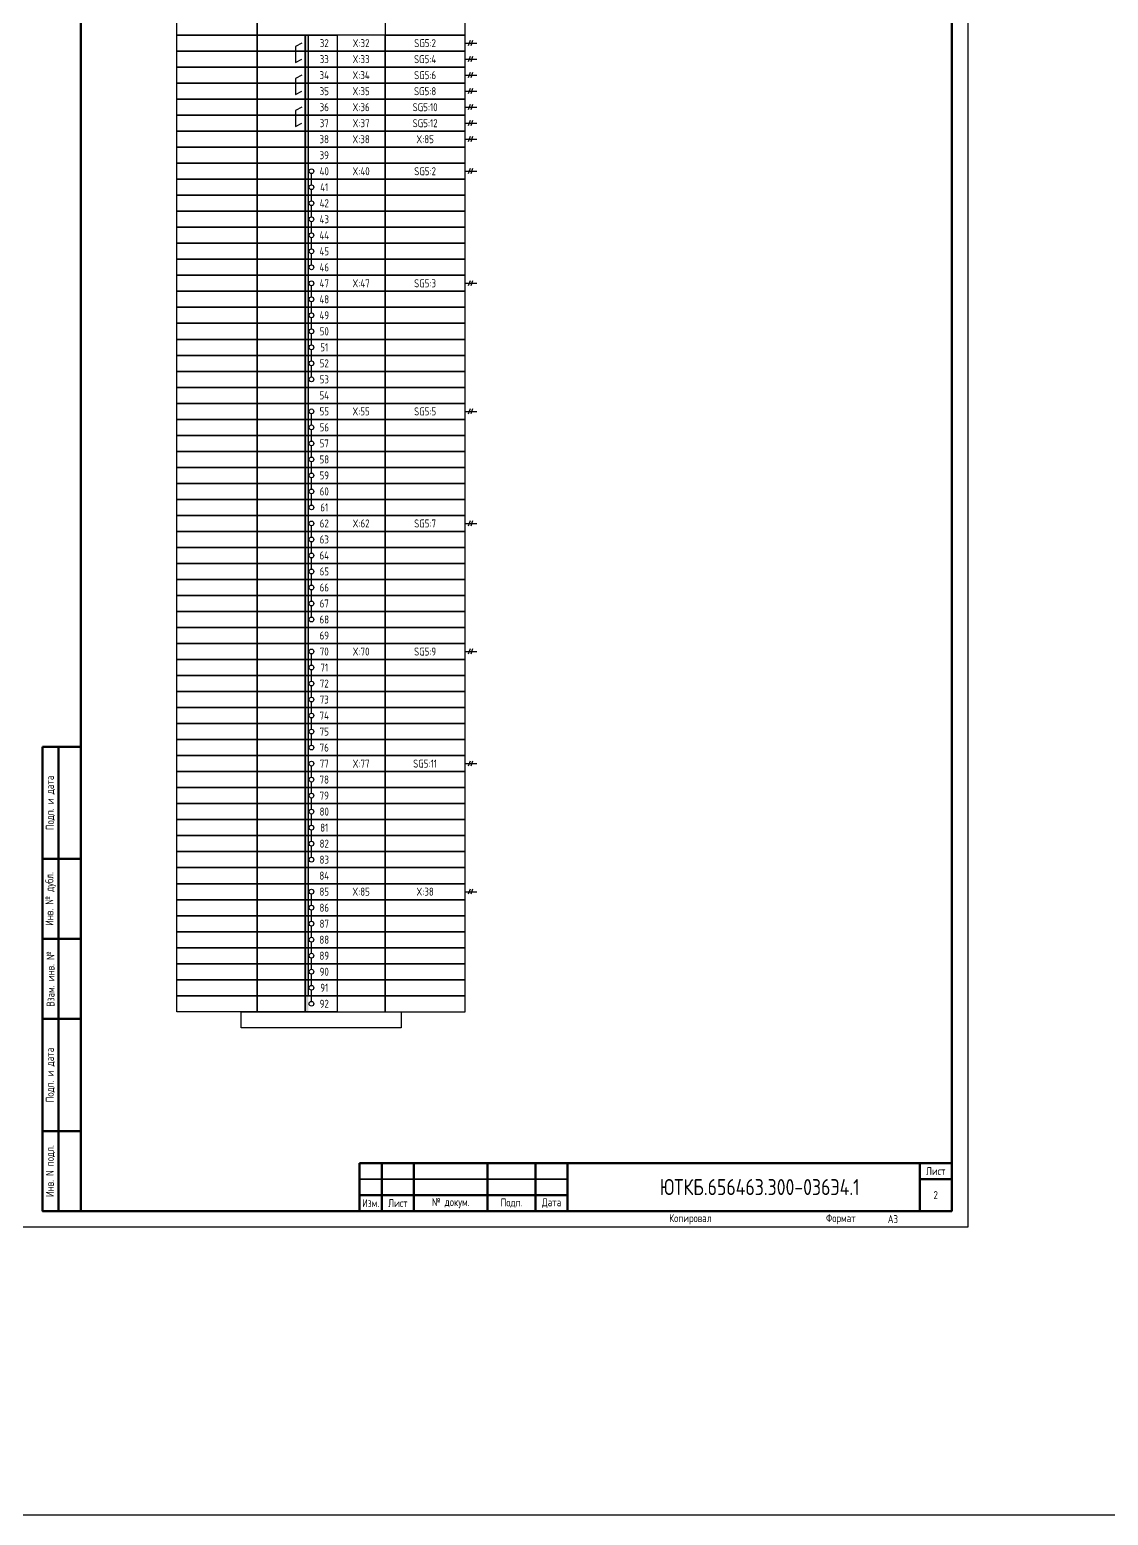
# Model space of a CAD drawing. Header units: millimetres. Extents: x -936 to 3453, y -90 to 618.
# Drawn here: x 1561 to 1897.9, y -90 to 374 of the extents above; entities that cross this region are included whole.
import ezdxf

# ---------------------------------------------------------------- set-up
doc = ezdxf.new("R2010")
doc.units = ezdxf.units.MM
doc.styles.add('Gost_type_A', font='GOST_A.TTF')

# ---------------------------------------------------------------- blocks, each defined once
blk = doc.blocks.new('Штамп левый нижний')
at = {"lineweight": 50}
for points in [[(-12, 145), (-7, 145), (-7, 110), (-12, 110)], [(-7, 145), (0, 145), (0, 110), (-7, 110)], [(-12, 110), (-7, 110), (-7, 85), (-12, 85)], [(-7, 110), (0, 110), (0, 85), (-7, 85)], [(-12, 85), (-7, 85), (-7, 60), (-12, 60)], [(-7, 85), (0, 85), (0, 60), (-7, 60)], [(-12, 60), (-7, 60), (-7, 25), (-12, 25)], [(-7, 60), (0, 60), (0, 25), (-7, 25)], [(-12, 25), (-7, 25), (-7, 0), (-12, 0)], [(-7, 25), (0, 25), (0, 0), (-7, 0)]]:
    blk.add_lwpolyline(points, close=True, dxfattribs=at)
at = {"char_height": 2.5, "attachment_point": 5, "rotation": 90, "style": 'Gost_type_A'}
for s, insert, width in [('Подп. и дата', (-9.5, 127.5), 35), ('Инв. № дубл.', (-9.5, 97.5), 25), ('Взам. инв. №', (-9.5, 72.5), 25), ('Подп. и дата', (-9.5, 42.5), 35), ('Инв. N подл.', (-9.5, 12.5), 25)]:
    blk.add_mtext(s, dxfattribs=dict(at, insert=insert, width=width))
blk = doc.blocks.new('Штамп малый нижний')
at = {"lineweight": 50}
for points in [[(-185, 15), (-178, 15), (-178, 5), (-185, 5)], [(-178, 15), (-168, 15), (-168, 5), (-178, 5)], [(-168, 15), (-145, 15), (-145, 5), (-168, 5)], [(-145, 15), (-130, 15), (-130, 5), (-145, 5)], [(-130, 15), (-120, 15), (-120, 5), (-130, 5)], [(-120, 15), (-10, 15), (-10, 0), (-120, 0)], [(-10, 15), (0, 15), (0, 10), (-10, 10)], [(-10, 10), (0, 10), (0, 0), (-10, 0)], [(-185, 5), (-178, 5), (-178, 0), (-185, 0)], [(-178, 5), (-168, 5), (-168, 0), (-178, 0)], [(-168, 5), (-145, 5), (-145, 0), (-168, 0)], [(-145, 5), (-130, 5), (-130, 0), (-145, 0)], [(-130, 5), (-120, 5), (-120, 0), (-130, 0)]]:
    blk.add_lwpolyline(points, close=True, dxfattribs=at)
for points in [[(-185, 15), (-178, 15), (-178, 10), (-185, 10)], [(-178, 15), (-168, 15), (-168, 10), (-178, 10)], [(-168, 15), (-145, 15), (-145, 10), (-168, 10)], [(-145, 15), (-130, 15), (-130, 10), (-145, 10)], [(-130, 15), (-120, 15), (-120, 10), (-130, 10)], [(-185, 10), (-178, 10), (-178, 5), (-185, 5)], [(-178, 10), (-168, 10), (-168, 5), (-178, 5)], [(-168, 10), (-145, 10), (-145, 5), (-168, 5)], [(-145, 10), (-130, 10), (-130, 5), (-145, 5)], [(-130, 10), (-120, 10), (-120, 5), (-130, 5)]]:
    blk.add_lwpolyline(points, close=True)
at = {"char_height": 2.5, "style": 'Gost_type_A'}
for s, insert, width, attachment_point in [('Лист', (-5, 12.5), 10, 5), ('Изм.', (-181.5, 2.5), 7, 5), ('Лист', (-173, 2.5), 10, 5), ('№ докум.', (-156.5, 2.5), 23, 5), ('Подп.', (-137.5, 2.5), 15, 5), ('Дата', (-125, 2.5), 10, 5), ('Копировал', (-75, -2.53), 13.1202, 6), ('Формат', (-30, -2.53), 13.1202, 6)]:
    blk.add_mtext(s, dxfattribs=dict(at, insert=insert, width=width, attachment_point=attachment_point))

msp = doc.modelspace()

# ---------------------------------------------------------------- hatches: boundary and pattern name
h = msp.add_hatch(color=256)
h.dxf.hatch_style = 1
h.paths.add_polyline_path([(1648, 372.26), (1647, 372.26), (1647, 332.26), (1648, 332.26)])
h = msp.add_hatch(color=256)
h.dxf.hatch_style = 1
h.paths.add_polyline_path([(1648, 332.26), (1647, 332.26), (1647, 292.26), (1648, 292.26)])
h = msp.add_hatch(color=256)
h.dxf.hatch_style = 1
h.paths.add_polyline_path([(1648, 292.26), (1647, 292.26), (1647, 252.26), (1648, 252.26)])
h = msp.add_hatch(color=256)
h.dxf.hatch_style = 1
h.paths.add_polyline_path([(1648, 252.26), (1647, 252.26), (1647, 212.26), (1648, 212.26)])
h = msp.add_hatch(color=256)
h.dxf.hatch_style = 1
h.paths.add_polyline_path([(1648, 212.26), (1647, 212.26), (1647, 172.26), (1648, 172.26)])
h = msp.add_hatch(color=256)
h.dxf.hatch_style = 1
h.paths.add_polyline_path([(1648, 192.26), (1647, 192.26), (1647, 152.26), (1648, 152.26)])
h = msp.add_hatch(color=256)
h.dxf.hatch_style = 1
h.paths.add_polyline_path([(1648, 152.26), (1647, 152.26), (1647, 107.26), (1648, 107.26)])
h = msp.add_hatch(color=256)
h.dxf.hatch_style = 1
h.paths.add_polyline_path([(1648, 107.26), (1647, 107.26), (1647, 67.26), (1648, 67.26)])

# ---------------------------------------------------------------- linework, layer by layer
for p, q in [((1697, 369.76), (1700.62, 369.76)), ((1698.53, 370.57), (1697.96, 368.94)), ((1699.32, 370.57), (1698.75, 368.95)), ((1697, 364.76), (1700.62, 364.76)), ((1698.53, 365.57), (1697.96, 363.94)), ((1699.32, 365.57), (1698.75, 363.95)), ((1697, 359.76), (1700.62, 359.76)), ((1698.53, 360.57), (1697.96, 358.94)), ((1699.32, 360.57), (1698.75, 358.95)), ((1697, 354.76), (1700.62, 354.76)), ((1698.53, 355.57), (1697.96, 353.94)), ((1699.32, 355.57), (1698.75, 353.95)), ((1697, 349.76), (1700.62, 349.76)), ((1698.53, 350.57), (1697.96, 348.94)), ((1699.32, 350.57), (1698.75, 348.95)), ((1697, 344.76), (1700.62, 344.76)), ((1698.53, 345.57), (1697.96, 343.94)), ((1699.32, 345.57), (1698.75, 343.95)), ((1697, 339.76), (1700.62, 339.76)), ((1698.53, 340.57), (1697.96, 338.94)), ((1699.32, 340.57), (1698.75, 338.95)), ((1697, 329.76), (1700.62, 329.76)), ((1698.53, 330.57), (1697.96, 328.94)), ((1699.32, 330.57), (1698.75, 328.95)), ((1649, 325.51), (1649, 329.01)), ((1649, 320.51), (1649, 324.01)), ((1649, 315.51), (1649, 319.01)), ((1649, 310.51), (1649, 314.01)), ((1649, 305.51), (1649, 309.01)), ((1649, 300.51), (1649, 304.01)), ((1649, 290.51), (1649, 294.01)), ((1697, 294.76), (1700.62, 294.76)), ((1698.53, 295.57), (1697.96, 293.94)), ((1699.32, 295.57), (1698.75, 293.95)), ((1649, 285.51), (1649, 289.01)), ((1649, 280.51), (1649, 284.01)), ((1649, 275.51), (1649, 279.01)), ((1649, 270.51), (1649, 274.01)), ((1649, 265.51), (1649, 269.01)), ((1698.53, 255.57), (1697.96, 253.94)), ((1699.32, 255.57), (1698.75, 253.95)), ((1649, 250.51), (1649, 254.01)), ((1697, 254.76), (1700.62, 254.76)), ((1649, 245.51), (1649, 249.01)), ((1649, 240.51), (1649, 244.01)), ((1649, 235.51), (1649, 239.01)), ((1649, 230.51), (1649, 234.01)), ((1649, 225.51), (1649, 229.01)), ((1649, 215.51), (1649, 219.01)), ((1697, 219.76), (1700.62, 219.76)), ((1698.53, 220.57), (1697.96, 218.94)), ((1699.32, 220.57), (1698.75, 218.95)), ((1649, 210.51), (1649, 214.01)), ((1649, 205.51), (1649, 209.01)), ((1649, 200.51), (1649, 204.01)), ((1649, 195.51), (1649, 199.01)), ((1649, 190.51), (1649, 194.01)), ((1649, 175.51), (1649, 179.01)), ((1697, 179.76), (1700.62, 179.76)), ((1698.53, 180.57), (1697.96, 178.94)), ((1699.32, 180.57), (1698.75, 178.95)), ((1649, 170.51), (1649, 174.01)), ((1649, 165.51), (1649, 169.01)), ((1649, 160.51), (1649, 164.01)), ((1649, 155.51), (1649, 159.01)), ((1649, 150.51), (1649, 154.01)), ((1649, 140.51), (1649, 144.01)), ((1697, 144.76), (1700.62, 144.76)), ((1698.53, 145.57), (1697.96, 143.94)), ((1699.32, 145.57), (1698.75, 143.95)), ((1649, 135.51), (1649, 139.01)), ((1649, 130.51), (1649, 134.01)), ((1649, 125.51), (1649, 129.01)), ((1649, 120.51), (1649, 124.01)), ((1649, 115.51), (1649, 119.01)), ((1649, 100.51), (1649, 104.01)), ((1697, 104.76), (1700.62, 104.76)), ((1698.53, 105.57), (1697.96, 103.94)), ((1699.32, 105.57), (1698.75, 103.95)), ((1649, 95.51), (1649, 99.01)), ((1649, 90.51), (1649, 94.01)), ((1649, 85.51), (1649, 89.01)), ((1649, 80.51), (1649, 84.01)), ((1649, 75.51), (1649, 79.01)), ((1649, 70.51), (1649, 74.01))]:
    msp.add_line(p, q)
for points in [[(-936, 618), (3453, 618), (3453, -90), (-936, -90)], [(1854, 420), (1854, 0), (1557, 0), (1557, 420)], [(1607, 382.26), (1632, 382.26), (1632, 372.26), (1607, 372.26)], [(1632, 382.26), (1672, 382.26), (1672, 372.26), (1632, 372.26)], [(1697, 382.26), (1672, 382.26), (1672, 372.26), (1697, 372.26)], [(1607, 372.26), (1632, 372.26), (1632, 367.26), (1607, 367.26)], [(1632, 372.26), (1647, 372.26), (1647, 367.26), (1632, 367.26)], [(1647, 372.26), (1657, 372.26), (1657, 367.26), (1647, 367.26)], [(1672, 372.26), (1657, 372.26), (1657, 367.26), (1672, 367.26)], [(1697, 372.26), (1672, 372.26), (1672, 367.26), (1697, 367.26)], [(1607, 367.26), (1632, 367.26), (1632, 362.26), (1607, 362.26)], [(1632, 367.26), (1647, 367.26), (1647, 362.26), (1632, 362.26)], [(1647, 367.26), (1657, 367.26), (1657, 362.26), (1647, 362.26)], [(1672, 367.26), (1657, 367.26), (1657, 362.26), (1672, 362.26)], [(1697, 367.26), (1672, 367.26), (1672, 362.26), (1697, 362.26)], [(1607, 362.26), (1632, 362.26), (1632, 357.26), (1607, 357.26)], [(1632, 362.26), (1647, 362.26), (1647, 357.26), (1632, 357.26)], [(1647, 362.26), (1657, 362.26), (1657, 357.26), (1647, 357.26)], [(1672, 362.26), (1657, 362.26), (1657, 357.26), (1672, 357.26)], [(1697, 362.26), (1672, 362.26), (1672, 357.26), (1697, 357.26)], [(1607, 357.26), (1632, 357.26), (1632, 352.26), (1607, 352.26)], [(1632, 357.26), (1647, 357.26), (1647, 352.26), (1632, 352.26)], [(1647, 357.26), (1657, 357.26), (1657, 352.26), (1647, 352.26)], [(1672, 357.26), (1657, 357.26), (1657, 352.26), (1672, 352.26)], [(1697, 357.26), (1672, 357.26), (1672, 352.26), (1697, 352.26)], [(1607, 352.26), (1632, 352.26), (1632, 347.26), (1607, 347.26)], [(1632, 352.26), (1647, 352.26), (1647, 347.26), (1632, 347.26)], [(1647, 352.26), (1657, 352.26), (1657, 347.26), (1647, 347.26)], [(1672, 352.26), (1657, 352.26), (1657, 347.26), (1672, 347.26)], [(1697, 352.26), (1672, 352.26), (1672, 347.26), (1697, 347.26)], [(1607, 347.26), (1632, 347.26), (1632, 342.26), (1607, 342.26)], [(1632, 347.26), (1647, 347.26), (1647, 342.26), (1632, 342.26)], [(1647, 347.26), (1657, 347.26), (1657, 342.26), (1647, 342.26)], [(1672, 347.26), (1657, 347.26), (1657, 342.26), (1672, 342.26)], [(1697, 347.26), (1672, 347.26), (1672, 342.26), (1697, 342.26)], [(1607, 342.26), (1632, 342.26), (1632, 337.26), (1607, 337.26)], [(1632, 342.26), (1647, 342.26), (1647, 337.26), (1632, 337.26)], [(1647, 342.26), (1657, 342.26), (1657, 337.26), (1647, 337.26)], [(1672, 342.26), (1657, 342.26), (1657, 337.26), (1672, 337.26)], [(1697, 342.26), (1672, 342.26), (1672, 337.26), (1697, 337.26)], [(1607, 337.26), (1632, 337.26), (1632, 332.26), (1607, 332.26)], [(1632, 337.26), (1647, 337.26), (1647, 332.26), (1632, 332.26)], [(1647, 337.26), (1657, 337.26), (1657, 332.26), (1647, 332.26)], [(1672, 337.26), (1657, 337.26), (1657, 332.26), (1672, 332.26)], [(1697, 337.26), (1672, 337.26), (1672, 332.26), (1697, 332.26)], [(1607, 332.26), (1632, 332.26), (1632, 327.26), (1607, 327.26)], [(1632, 332.26), (1647, 332.26), (1647, 327.26), (1632, 327.26)], [(1647, 332.26), (1657, 332.26), (1657, 327.26), (1647, 327.26)], [(1672, 332.26), (1657, 332.26), (1657, 327.26), (1672, 327.26)], [(1697, 332.26), (1672, 332.26), (1672, 327.26), (1697, 327.26)], [(1607, 327.26), (1632, 327.26), (1632, 322.26), (1607, 322.26)], [(1632, 327.26), (1647, 327.26), (1647, 322.26), (1632, 322.26)], [(1647, 327.26), (1657, 327.26), (1657, 322.26), (1647, 322.26)], [(1672, 327.26), (1657, 327.26), (1657, 322.26), (1672, 322.26)], [(1697, 327.26), (1672, 327.26), (1672, 322.26), (1697, 322.26)], [(1607, 322.26), (1632, 322.26), (1632, 317.26), (1607, 317.26)], [(1632, 322.26), (1647, 322.26), (1647, 317.26), (1632, 317.26)], [(1647, 322.26), (1657, 322.26), (1657, 317.26), (1647, 317.26)], [(1672, 322.26), (1657, 322.26), (1657, 317.26), (1672, 317.26)], [(1697, 322.26), (1672, 322.26), (1672, 317.26), (1697, 317.26)], [(1607, 317.26), (1632, 317.26), (1632, 312.26), (1607, 312.26)], [(1632, 317.26), (1647, 317.26), (1647, 312.26), (1632, 312.26)], [(1647, 317.26), (1657, 317.26), (1657, 312.26), (1647, 312.26)], [(1672, 317.26), (1657, 317.26), (1657, 312.26), (1672, 312.26)], [(1697, 317.26), (1672, 317.26), (1672, 312.26), (1697, 312.26)], [(1607, 312.26), (1632, 312.26), (1632, 307.26), (1607, 307.26)], [(1632, 312.26), (1647, 312.26), (1647, 307.26), (1632, 307.26)], [(1647, 312.26), (1657, 312.26), (1657, 307.26), (1647, 307.26)], [(1672, 312.26), (1657, 312.26), (1657, 307.26), (1672, 307.26)], [(1697, 312.26), (1672, 312.26), (1672, 307.26), (1697, 307.26)], [(1607, 307.26), (1632, 307.26), (1632, 302.26), (1607, 302.26)], [(1632, 307.26), (1647, 307.26), (1647, 302.26), (1632, 302.26)], [(1647, 307.26), (1657, 307.26), (1657, 302.26), (1647, 302.26)], [(1672, 307.26), (1657, 307.26), (1657, 302.26), (1672, 302.26)], [(1697, 307.26), (1672, 307.26), (1672, 302.26), (1697, 302.26)], [(1607, 302.26), (1632, 302.26), (1632, 297.26), (1607, 297.26)], [(1632, 302.26), (1647, 302.26), (1647, 297.26), (1632, 297.26)], [(1647, 302.26), (1657, 302.26), (1657, 297.26), (1647, 297.26)], [(1672, 302.26), (1657, 302.26), (1657, 297.26), (1672, 297.26)], [(1697, 302.26), (1672, 302.26), (1672, 297.26), (1697, 297.26)], [(1607, 297.26), (1632, 297.26), (1632, 292.26), (1607, 292.26)], [(1632, 297.26), (1647, 297.26), (1647, 292.26), (1632, 292.26)], [(1647, 297.26), (1657, 297.26), (1657, 292.26), (1647, 292.26)], [(1672, 297.26), (1657, 297.26), (1657, 292.26), (1672, 292.26)], [(1697, 297.26), (1672, 297.26), (1672, 292.26), (1697, 292.26)], [(1607, 292.26), (1632, 292.26), (1632, 287.26), (1607, 287.26)], [(1632, 292.26), (1647, 292.26), (1647, 287.26), (1632, 287.26)], [(1647, 292.26), (1657, 292.26), (1657, 287.26), (1647, 287.26)], [(1672, 292.26), (1657, 292.26), (1657, 287.26), (1672, 287.26)], [(1697, 292.26), (1672, 292.26), (1672, 287.26), (1697, 287.26)], [(1607, 287.26), (1632, 287.26), (1632, 282.26), (1607, 282.26)], [(1632, 287.26), (1647, 287.26), (1647, 282.26), (1632, 282.26)], [(1647, 287.26), (1657, 287.26), (1657, 282.26), (1647, 282.26)], [(1672, 287.26), (1657, 287.26), (1657, 282.26), (1672, 282.26)], [(1697, 287.26), (1672, 287.26), (1672, 282.26), (1697, 282.26)], [(1607, 282.26), (1632, 282.26), (1632, 277.26), (1607, 277.26)], [(1632, 282.26), (1647, 282.26), (1647, 277.26), (1632, 277.26)], [(1647, 282.26), (1657, 282.26), (1657, 277.26), (1647, 277.26)], [(1672, 282.26), (1657, 282.26), (1657, 277.26), (1672, 277.26)], [(1697, 282.26), (1672, 282.26), (1672, 277.26), (1697, 277.26)], [(1607, 277.26), (1632, 277.26), (1632, 272.26), (1607, 272.26)], [(1632, 277.26), (1647, 277.26), (1647, 272.26), (1632, 272.26)], [(1647, 277.26), (1657, 277.26), (1657, 272.26), (1647, 272.26)], [(1672, 277.26), (1657, 277.26), (1657, 272.26), (1672, 272.26)], [(1697, 277.26), (1672, 277.26), (1672, 272.26), (1697, 272.26)], [(1607, 272.26), (1632, 272.26), (1632, 267.26), (1607, 267.26)], [(1632, 272.26), (1647, 272.26), (1647, 267.26), (1632, 267.26)], [(1647, 272.26), (1657, 272.26), (1657, 267.26), (1647, 267.26)], [(1672, 272.26), (1657, 272.26), (1657, 267.26), (1672, 267.26)], [(1697, 272.26), (1672, 272.26), (1672, 267.26), (1697, 267.26)], [(1607, 267.26), (1632, 267.26), (1632, 262.26), (1607, 262.26)], [(1632, 267.26), (1647, 267.26), (1647, 262.26), (1632, 262.26)], [(1647, 267.26), (1657, 267.26), (1657, 262.26), (1647, 262.26)], [(1672, 267.26), (1657, 267.26), (1657, 262.26), (1672, 262.26)], [(1697, 267.26), (1672, 267.26), (1672, 262.26), (1697, 262.26)], [(1607, 262.26), (1632, 262.26), (1632, 257.26), (1607, 257.26)], [(1632, 262.26), (1647, 262.26), (1647, 257.26), (1632, 257.26)], [(1647, 262.26), (1657, 262.26), (1657, 257.26), (1647, 257.26)], [(1672, 262.26), (1657, 262.26), (1657, 257.26), (1672, 257.26)], [(1697, 262.26), (1672, 262.26), (1672, 257.26), (1697, 257.26)], [(1607, 257.26), (1632, 257.26), (1632, 252.26), (1607, 252.26)], [(1632, 257.26), (1647, 257.26), (1647, 252.26), (1632, 252.26)], [(1647, 257.26), (1657, 257.26), (1657, 252.26), (1647, 252.26)], [(1672, 257.26), (1657, 257.26), (1657, 252.26), (1672, 252.26)], [(1697, 257.26), (1672, 257.26), (1672, 252.26), (1697, 252.26)], [(1607, 252.26), (1632, 252.26), (1632, 247.26), (1607, 247.26)], [(1632, 252.26), (1647, 252.26), (1647, 247.26), (1632, 247.26)], [(1647, 252.26), (1657, 252.26), (1657, 247.26), (1647, 247.26)], [(1672, 252.26), (1657, 252.26), (1657, 247.26), (1672, 247.26)], [(1697, 252.26), (1672, 252.26), (1672, 247.26), (1697, 247.26)], [(1607, 247.26), (1632, 247.26), (1632, 242.26), (1607, 242.26)], [(1632, 247.26), (1647, 247.26), (1647, 242.26), (1632, 242.26)], [(1647, 247.26), (1657, 247.26), (1657, 242.26), (1647, 242.26)], [(1672, 247.26), (1657, 247.26), (1657, 242.26), (1672, 242.26)], [(1697, 247.26), (1672, 247.26), (1672, 242.26), (1697, 242.26)], [(1607, 242.26), (1632, 242.26), (1632, 237.26), (1607, 237.26)], [(1632, 242.26), (1647, 242.26), (1647, 237.26), (1632, 237.26)], [(1647, 242.26), (1657, 242.26), (1657, 237.26), (1647, 237.26)], [(1672, 242.26), (1657, 242.26), (1657, 237.26), (1672, 237.26)], [(1697, 242.26), (1672, 242.26), (1672, 237.26), (1697, 237.26)], [(1607, 237.26), (1632, 237.26), (1632, 232.26), (1607, 232.26)], [(1632, 237.26), (1647, 237.26), (1647, 232.26), (1632, 232.26)], [(1647, 237.26), (1657, 237.26), (1657, 232.26), (1647, 232.26)], [(1672, 237.26), (1657, 237.26), (1657, 232.26), (1672, 232.26)], [(1697, 237.26), (1672, 237.26), (1672, 232.26), (1697, 232.26)], [(1607, 232.26), (1632, 232.26), (1632, 227.26), (1607, 227.26)], [(1632, 232.26), (1647, 232.26), (1647, 227.26), (1632, 227.26)], [(1647, 232.26), (1657, 232.26), (1657, 227.26), (1647, 227.26)], [(1672, 232.26), (1657, 232.26), (1657, 227.26), (1672, 227.26)], [(1697, 232.26), (1672, 232.26), (1672, 227.26), (1697, 227.26)], [(1607, 227.26), (1632, 227.26), (1632, 222.26), (1607, 222.26)], [(1632, 227.26), (1647, 227.26), (1647, 222.26), (1632, 222.26)], [(1647, 227.26), (1657, 227.26), (1657, 222.26), (1647, 222.26)], [(1672, 227.26), (1657, 227.26), (1657, 222.26), (1672, 222.26)], [(1697, 227.26), (1672, 227.26), (1672, 222.26), (1697, 222.26)], [(1607, 222.26), (1632, 222.26), (1632, 217.26), (1607, 217.26)], [(1632, 222.26), (1647, 222.26), (1647, 217.26), (1632, 217.26)], [(1647, 222.26), (1657, 222.26), (1657, 217.26), (1647, 217.26)], [(1672, 222.26), (1657, 222.26), (1657, 217.26), (1672, 217.26)], [(1697, 222.26), (1672, 222.26), (1672, 217.26), (1697, 217.26)], [(1607, 217.26), (1632, 217.26), (1632, 212.26), (1607, 212.26)], [(1632, 217.26), (1647, 217.26), (1647, 212.26), (1632, 212.26)], [(1647, 217.26), (1657, 217.26), (1657, 212.26), (1647, 212.26)], [(1672, 217.26), (1657, 217.26), (1657, 212.26), (1672, 212.26)], [(1697, 217.26), (1672, 217.26), (1672, 212.26), (1697, 212.26)], [(1607, 212.26), (1632, 212.26), (1632, 207.26), (1607, 207.26)], [(1632, 212.26), (1647, 212.26), (1647, 207.26), (1632, 207.26)], [(1647, 212.26), (1657, 212.26), (1657, 207.26), (1647, 207.26)], [(1672, 212.26), (1657, 212.26), (1657, 207.26), (1672, 207.26)], [(1697, 212.26), (1672, 212.26), (1672, 207.26), (1697, 207.26)], [(1607, 207.26), (1632, 207.26), (1632, 202.26), (1607, 202.26)], [(1632, 207.26), (1647, 207.26), (1647, 202.26), (1632, 202.26)], [(1647, 207.26), (1657, 207.26), (1657, 202.26), (1647, 202.26)], [(1672, 207.26), (1657, 207.26), (1657, 202.26), (1672, 202.26)], [(1697, 207.26), (1672, 207.26), (1672, 202.26), (1697, 202.26)], [(1607, 202.26), (1632, 202.26), (1632, 197.26), (1607, 197.26)], [(1632, 202.26), (1647, 202.26), (1647, 197.26), (1632, 197.26)], [(1647, 202.26), (1657, 202.26), (1657, 197.26), (1647, 197.26)], [(1672, 202.26), (1657, 202.26), (1657, 197.26), (1672, 197.26)], [(1697, 202.26), (1672, 202.26), (1672, 197.26), (1697, 197.26)], [(1607, 197.26), (1632, 197.26), (1632, 192.26), (1607, 192.26)], [(1632, 197.26), (1647, 197.26), (1647, 192.26), (1632, 192.26)], [(1647, 197.26), (1657, 197.26), (1657, 192.26), (1647, 192.26)], [(1672, 197.26), (1657, 197.26), (1657, 192.26), (1672, 192.26)], [(1697, 197.26), (1672, 197.26), (1672, 192.26), (1697, 192.26)], [(1607, 192.26), (1632, 192.26), (1632, 187.26), (1607, 187.26)], [(1632, 192.26), (1647, 192.26), (1647, 187.26), (1632, 187.26)], [(1647, 192.26), (1657, 192.26), (1657, 187.26), (1647, 187.26)], [(1672, 192.26), (1657, 192.26), (1657, 187.26), (1672, 187.26)], [(1697, 192.26), (1672, 192.26), (1672, 187.26), (1697, 187.26)], [(1607, 187.26), (1632, 187.26), (1632, 182.26), (1607, 182.26)], [(1632, 187.26), (1647, 187.26), (1647, 182.26), (1632, 182.26)], [(1647, 187.26), (1657, 187.26), (1657, 182.26), (1647, 182.26)], [(1672, 187.26), (1657, 187.26), (1657, 182.26), (1672, 182.26)], [(1697, 187.26), (1672, 187.26), (1672, 182.26), (1697, 182.26)], [(1607, 182.26), (1632, 182.26), (1632, 177.26), (1607, 177.26)], [(1632, 182.26), (1647, 182.26), (1647, 177.26), (1632, 177.26)], [(1647, 182.26), (1657, 182.26), (1657, 177.26), (1647, 177.26)], [(1672, 182.26), (1657, 182.26), (1657, 177.26), (1672, 177.26)], [(1697, 182.26), (1672, 182.26), (1672, 177.26), (1697, 177.26)], [(1607, 177.26), (1632, 177.26), (1632, 172.26), (1607, 172.26)], [(1632, 177.26), (1647, 177.26), (1647, 172.26), (1632, 172.26)], [(1647, 177.26), (1657, 177.26), (1657, 172.26), (1647, 172.26)], [(1672, 177.26), (1657, 177.26), (1657, 172.26), (1672, 172.26)], [(1697, 177.26), (1672, 177.26), (1672, 172.26), (1697, 172.26)], [(1607, 172.26), (1632, 172.26), (1632, 167.26), (1607, 167.26)], [(1632, 172.26), (1647, 172.26), (1647, 167.26), (1632, 167.26)], [(1647, 172.26), (1657, 172.26), (1657, 167.26), (1647, 167.26)], [(1672, 172.26), (1657, 172.26), (1657, 167.26), (1672, 167.26)], [(1697, 172.26), (1672, 172.26), (1672, 167.26), (1697, 167.26)], [(1607, 167.26), (1632, 167.26), (1632, 162.26), (1607, 162.26)], [(1632, 167.26), (1647, 167.26), (1647, 162.26), (1632, 162.26)], [(1647, 167.26), (1657, 167.26), (1657, 162.26), (1647, 162.26)], [(1672, 167.26), (1657, 167.26), (1657, 162.26), (1672, 162.26)], [(1697, 167.26), (1672, 167.26), (1672, 162.26), (1697, 162.26)], [(1607, 162.26), (1632, 162.26), (1632, 157.26), (1607, 157.26)], [(1632, 162.26), (1647, 162.26), (1647, 157.26), (1632, 157.26)], [(1647, 162.26), (1657, 162.26), (1657, 157.26), (1647, 157.26)], [(1672, 162.26), (1657, 162.26), (1657, 157.26), (1672, 157.26)], [(1697, 162.26), (1672, 162.26), (1672, 157.26), (1697, 157.26)], [(1607, 157.26), (1632, 157.26), (1632, 152.26), (1607, 152.26)], [(1632, 157.26), (1647, 157.26), (1647, 152.26), (1632, 152.26)], [(1647, 157.26), (1657, 157.26), (1657, 152.26), (1647, 152.26)], [(1672, 157.26), (1657, 157.26), (1657, 152.26), (1672, 152.26)], [(1697, 157.26), (1672, 157.26), (1672, 152.26), (1697, 152.26)], [(1607, 152.26), (1632, 152.26), (1632, 147.26), (1607, 147.26)], [(1632, 152.26), (1647, 152.26), (1647, 147.26), (1632, 147.26)], [(1647, 152.26), (1657, 152.26), (1657, 147.26), (1647, 147.26)], [(1672, 152.26), (1657, 152.26), (1657, 147.26), (1672, 147.26)], [(1697, 152.26), (1672, 152.26), (1672, 147.26), (1697, 147.26)], [(1607, 147.26), (1632, 147.26), (1632, 142.26), (1607, 142.26)], [(1632, 147.26), (1647, 147.26), (1647, 142.26), (1632, 142.26)], [(1647, 147.26), (1657, 147.26), (1657, 142.26), (1647, 142.26)], [(1672, 147.26), (1657, 147.26), (1657, 142.26), (1672, 142.26)], [(1697, 147.26), (1672, 147.26), (1672, 142.26), (1697, 142.26)], [(1607, 142.26), (1632, 142.26), (1632, 137.26), (1607, 137.26)], [(1632, 142.26), (1647, 142.26), (1647, 137.26), (1632, 137.26)], [(1647, 142.26), (1657, 142.26), (1657, 137.26), (1647, 137.26)], [(1672, 142.26), (1657, 142.26), (1657, 137.26), (1672, 137.26)], [(1697, 142.26), (1672, 142.26), (1672, 137.26), (1697, 137.26)], [(1607, 137.26), (1632, 137.26), (1632, 132.26), (1607, 132.26)], [(1632, 137.26), (1647, 137.26), (1647, 132.26), (1632, 132.26)], [(1647, 137.26), (1657, 137.26), (1657, 132.26), (1647, 132.26)], [(1672, 137.26), (1657, 137.26), (1657, 132.26), (1672, 132.26)], [(1697, 137.26), (1672, 137.26), (1672, 132.26), (1697, 132.26)], [(1607, 132.26), (1632, 132.26), (1632, 127.26), (1607, 127.26)], [(1632, 132.26), (1647, 132.26), (1647, 127.26), (1632, 127.26)], [(1647, 132.26), (1657, 132.26), (1657, 127.26), (1647, 127.26)], [(1672, 132.26), (1657, 132.26), (1657, 127.26), (1672, 127.26)], [(1697, 132.26), (1672, 132.26), (1672, 127.26), (1697, 127.26)], [(1607, 127.26), (1632, 127.26), (1632, 122.26), (1607, 122.26)], [(1632, 127.26), (1647, 127.26), (1647, 122.26), (1632, 122.26)], [(1647, 127.26), (1657, 127.26), (1657, 122.26), (1647, 122.26)], [(1672, 127.26), (1657, 127.26), (1657, 122.26), (1672, 122.26)], [(1697, 127.26), (1672, 127.26), (1672, 122.26), (1697, 122.26)], [(1607, 122.26), (1632, 122.26), (1632, 117.26), (1607, 117.26)], [(1632, 122.26), (1647, 122.26), (1647, 117.26), (1632, 117.26)], [(1647, 122.26), (1657, 122.26), (1657, 117.26), (1647, 117.26)], [(1672, 122.26), (1657, 122.26), (1657, 117.26), (1672, 117.26)], [(1697, 122.26), (1672, 122.26), (1672, 117.26), (1697, 117.26)], [(1607, 117.26), (1632, 117.26), (1632, 112.26), (1607, 112.26)], [(1632, 117.26), (1647, 117.26), (1647, 112.26), (1632, 112.26)], [(1647, 117.26), (1657, 117.26), (1657, 112.26), (1647, 112.26)], [(1672, 117.26), (1657, 117.26), (1657, 112.26), (1672, 112.26)], [(1697, 117.26), (1672, 117.26), (1672, 112.26), (1697, 112.26)], [(1607, 112.26), (1632, 112.26), (1632, 107.26), (1607, 107.26)], [(1632, 112.26), (1647, 112.26), (1647, 107.26), (1632, 107.26)], [(1647, 112.26), (1657, 112.26), (1657, 107.26), (1647, 107.26)], [(1672, 112.26), (1657, 112.26), (1657, 107.26), (1672, 107.26)], [(1697, 112.26), (1672, 112.26), (1672, 107.26), (1697, 107.26)], [(1607, 107.26), (1632, 107.26), (1632, 102.26), (1607, 102.26)], [(1632, 107.26), (1647, 107.26), (1647, 102.26), (1632, 102.26)], [(1647, 107.26), (1657, 107.26), (1657, 102.26), (1647, 102.26)], [(1672, 107.26), (1657, 107.26), (1657, 102.26), (1672, 102.26)], [(1697, 107.26), (1672, 107.26), (1672, 102.26), (1697, 102.26)], [(1607, 102.26), (1632, 102.26), (1632, 97.26), (1607, 97.26)], [(1632, 102.26), (1647, 102.26), (1647, 97.26), (1632, 97.26)], [(1647, 102.26), (1657, 102.26), (1657, 97.26), (1647, 97.26)], [(1672, 102.26), (1657, 102.26), (1657, 97.26), (1672, 97.26)], [(1697, 102.26), (1672, 102.26), (1672, 97.26), (1697, 97.26)], [(1607, 97.26), (1632, 97.26), (1632, 92.26), (1607, 92.26)], [(1632, 97.26), (1647, 97.26), (1647, 92.26), (1632, 92.26)], [(1647, 97.26), (1657, 97.26), (1657, 92.26), (1647, 92.26)], [(1672, 97.26), (1657, 97.26), (1657, 92.26), (1672, 92.26)], [(1697, 97.26), (1672, 97.26), (1672, 92.26), (1697, 92.26)], [(1607, 92.26), (1632, 92.26), (1632, 87.26), (1607, 87.26)], [(1632, 92.26), (1647, 92.26), (1647, 87.26), (1632, 87.26)], [(1647, 92.26), (1657, 92.26), (1657, 87.26), (1647, 87.26)], [(1672, 92.26), (1657, 92.26), (1657, 87.26), (1672, 87.26)], [(1697, 92.26), (1672, 92.26), (1672, 87.26), (1697, 87.26)], [(1607, 87.26), (1632, 87.26), (1632, 82.26), (1607, 82.26)], [(1632, 87.26), (1647, 87.26), (1647, 82.26), (1632, 82.26)], [(1647, 87.26), (1657, 87.26), (1657, 82.26), (1647, 82.26)], [(1672, 87.26), (1657, 87.26), (1657, 82.26), (1672, 82.26)], [(1697, 87.26), (1672, 87.26), (1672, 82.26), (1697, 82.26)], [(1607, 82.26), (1632, 82.26), (1632, 77.26), (1607, 77.26)], [(1632, 82.26), (1647, 82.26), (1647, 77.26), (1632, 77.26)], [(1647, 82.26), (1657, 82.26), (1657, 77.26), (1647, 77.26)], [(1672, 82.26), (1657, 82.26), (1657, 77.26), (1672, 77.26)], [(1697, 82.26), (1672, 82.26), (1672, 77.26), (1697, 77.26)], [(1607, 77.26), (1632, 77.26), (1632, 72.26), (1607, 72.26)], [(1632, 77.26), (1647, 77.26), (1647, 72.26), (1632, 72.26)], [(1647, 77.26), (1657, 77.26), (1657, 72.26), (1647, 72.26)], [(1672, 77.26), (1657, 77.26), (1657, 72.26), (1672, 72.26)], [(1697, 77.26), (1672, 77.26), (1672, 72.26), (1697, 72.26)], [(1607, 72.26), (1632, 72.26), (1632, 67.26), (1607, 67.26)], [(1632, 72.26), (1647, 72.26), (1647, 67.26), (1632, 67.26)], [(1647, 72.26), (1657, 72.26), (1657, 67.26), (1647, 67.26)], [(1672, 72.26), (1657, 72.26), (1657, 67.26), (1672, 67.26)], [(1697, 72.26), (1672, 72.26), (1672, 67.26), (1697, 67.26)], [(1627, 67.26), (1677, 67.26), (1677, 62.26), (1627, 62.26)]]:
    msp.add_lwpolyline(points, close=True)
at = {"lineweight": 50}
msp.add_lwpolyline([(1849, 415), (1849, 5), (1577, 5), (1577, 415)], close=True, dxfattribs=at)
for points in [[(1647, 332.26), (1647, 372.26), (1648, 372.26), (1648, 332.26)], [(1646, 369.76), (1644, 368.76), (1644, 363.76), (1646, 364.76)], [(1646, 359.76), (1644, 358.76), (1644, 353.76), (1646, 354.76)], [(1646, 349.76), (1644, 348.76), (1644, 343.76), (1646, 344.76)], [(1647, 292.26), (1647, 332.26), (1648, 332.26), (1648, 292.26)], [(1647, 252.26), (1647, 292.26), (1648, 292.26), (1648, 252.26)], [(1647, 212.26), (1647, 252.26), (1648, 252.26), (1648, 212.26)], [(1647, 172.26), (1647, 212.26), (1648, 212.26), (1648, 172.26)], [(1647, 152.26), (1647, 192.26), (1648, 192.26), (1648, 152.26)], [(1647, 112.26), (1647, 152.26), (1648, 152.26), (1648, 112.26)], [(1647, 72.26), (1647, 112.26), (1648, 112.26), (1648, 72.26)]]:
    msp.add_lwpolyline(points)
for centre in [(1649, 329.76), (1649, 324.76), (1649, 324.76), (1649, 319.76), (1649, 319.76), (1649, 314.76), (1649, 314.76), (1649, 309.76), (1649, 309.76), (1649, 304.76), (1649, 304.76), (1649, 299.76), (1649, 294.76), (1649, 289.76), (1649, 289.76), (1649, 284.76), (1649, 284.76), (1649, 279.76), (1649, 279.76), (1649, 274.76), (1649, 274.76), (1649, 269.76), (1649, 269.76), (1649, 264.76), (1649, 254.76), (1649, 249.76), (1649, 249.76), (1649, 244.76), (1649, 244.76), (1649, 239.76), (1649, 239.76), (1649, 234.76), (1649, 234.76), (1649, 229.76), (1649, 229.76), (1649, 224.76), (1649, 219.76), (1649, 214.76), (1649, 214.76), (1649, 209.76), (1649, 209.76), (1649, 204.76), (1649, 204.76), (1649, 199.76), (1649, 199.76), (1649, 194.76), (1649, 194.76), (1649, 189.76), (1649, 179.76), (1649, 174.76), (1649, 174.76), (1649, 169.76), (1649, 169.76), (1649, 164.76), (1649, 164.76), (1649, 159.76), (1649, 159.76), (1649, 154.76), (1649, 154.76), (1649, 149.76), (1649, 144.76), (1649, 139.76), (1649, 139.76), (1649, 134.76), (1649, 134.76), (1649, 129.76), (1649, 129.76), (1649, 124.76), (1649, 124.76), (1649, 119.76), (1649, 119.76), (1649, 114.76), (1649, 104.76), (1649, 99.76), (1649, 99.76), (1649, 94.76), (1649, 94.76), (1649, 89.76), (1649, 89.76), (1649, 84.76), (1649, 84.76), (1649, 79.76), (1649, 79.76), (1649, 74.76), (1649, 74.76), (1649, 74.76), (1649, 69.76)]:
    msp.add_circle(centre, 0.75)

# ---------------------------------------------------------------- block references
at = {"color": 1}
msp.add_blockref('Штамп левый нижний', (1577, 5), dxfattribs=at)
msp.add_blockref('Штамп малый нижний', (1849, 5))

# ---------------------------------------------------------------- texts
at = {"ltscale": 10, "char_height": 2.5, "attachment_point": 5, "style": 'Gost_type_A'}
for s, insert, width in [('32', (1653, 369.76), 8), ('X:32', (1664.5, 369.76), 15), ('33', (1653, 364.76), 8), ('X:33', (1664.5, 364.76), 15), ('34', (1653, 359.76), 8), ('X:34', (1664.5, 359.76), 15), ('35', (1653, 354.76), 8), ('X:35', (1664.5, 354.76), 15), ('36', (1653, 349.76), 8), ('X:36', (1664.5, 349.76), 15), ('37', (1653, 344.76), 8), ('X:37', (1664.5, 344.76), 15), ('38', (1653, 339.76), 8), ('X:38', (1664.5, 339.76), 15), ('39', (1653, 334.76), 8), ('40', (1653, 329.76), 8), ('X:40', (1664.5, 329.76), 15), ('41', (1653, 324.76), 8), ('42', (1653, 319.76), 8), ('43', (1653, 314.76), 8), ('44', (1653, 309.76), 8), ('45', (1653, 304.76), 8), ('46', (1653, 299.76), 8), ('47', (1653, 294.76), 8), ('X:47', (1664.5, 294.76), 15), ('48', (1653, 289.76), 8), ('49', (1653, 284.76), 8), ('50', (1653, 279.76), 8), ('51', (1653, 274.76), 8), ('52', (1653, 269.76), 8), ('53', (1653, 264.76), 8), ('54', (1653, 259.76), 8), ('55', (1653, 254.76), 8), ('X:55', (1664.5, 254.76), 15), ('56', (1653, 249.76), 8), ('57', (1653, 244.76), 8), ('58', (1653, 239.76), 8), ('59', (1653, 234.76), 8), ('60', (1653, 229.76), 8), ('61', (1653, 224.76), 8), ('62', (1653, 219.76), 8), ('X:62', (1664.5, 219.76), 15), ('63', (1653, 214.76), 8), ('64', (1653, 209.76), 8), ('65', (1653, 204.76), 8), ('66', (1653, 199.76), 8), ('67', (1653, 194.76), 8), ('68', (1653, 189.76), 8), ('69', (1653, 184.76), 8), ('70', (1653, 179.76), 8), ('X:70', (1664.5, 179.76), 15), ('71', (1653, 174.76), 8), ('72', (1653, 169.76), 8), ('73', (1653, 164.76), 8), ('74', (1653, 159.76), 8), ('75', (1653, 154.76), 8), ('76', (1653, 149.76), 8), ('77', (1653, 144.76), 8), ('X:77', (1664.5, 144.76), 15), ('78', (1653, 139.76), 8), ('79', (1653, 134.76), 8), ('80', (1653, 129.76), 8), ('81', (1653, 124.76), 8), ('82', (1653, 119.76), 8), ('83', (1653, 114.76), 8), ('84', (1653, 109.76), 8), ('85', (1653, 104.76), 8), ('X:85', (1664.5, 104.76), 15), ('86', (1653, 99.76), 8), ('87', (1653, 94.76), 8), ('88', (1653, 89.76), 8), ('89', (1653, 84.76), 8), ('90', (1653, 79.76), 8), ('91', (1653, 74.76), 8), ('92', (1653, 69.76), 8)]:
    msp.add_mtext(s, dxfattribs=dict(at, insert=insert, width=width))
at = {"style": 'Gost_type_A'}
for s, insert, char_height, width, attachment_point in [('SG5:2', (1684.5, 369.76), 2.5, 25, 5), ('SG5:4', (1684.5, 364.76), 2.5, 25, 5), ('SG5:6', (1684.5, 359.76), 2.5, 25, 5), ('SG5:8', (1684.5, 354.76), 2.5, 25, 5), ('SG5:10', (1684.5, 349.76), 2.5, 25, 5), ('SG5:12', (1684.5, 344.76), 2.5, 25, 5), ('X:85', (1684.5, 339.76), 2.5, 25, 5), ('SG5:2', (1684.5, 329.76), 2.5, 25, 5), ('SG5:3', (1684.5, 294.76), 2.5, 25, 5), ('SG5:5', (1684.5, 254.76), 2.5, 25, 5), ('SG5:7', (1684.5, 219.76), 2.5, 25, 5), ('SG5:9', (1684.5, 179.76), 2.5, 25, 5), ('SG5:11', (1684.5, 144.76), 2.5, 25, 5), ('X:38', (1684.5, 104.76), 2.5, 25, 5), ('ЮТКБ.656463.300-036Э4.1', (1789, 12.5), 5, 120, 5), ('2', (1844, 10), 2.5, 10, 5), ('A3', (1829, 2.5), 2.5, 20, 4), ('A3', (1829, 2.5), 2.5, 20, 4)]:
    msp.add_mtext(s, dxfattribs=dict(at, insert=insert, char_height=char_height, width=width, attachment_point=attachment_point))

doc.saveas('drawing.dxf')
